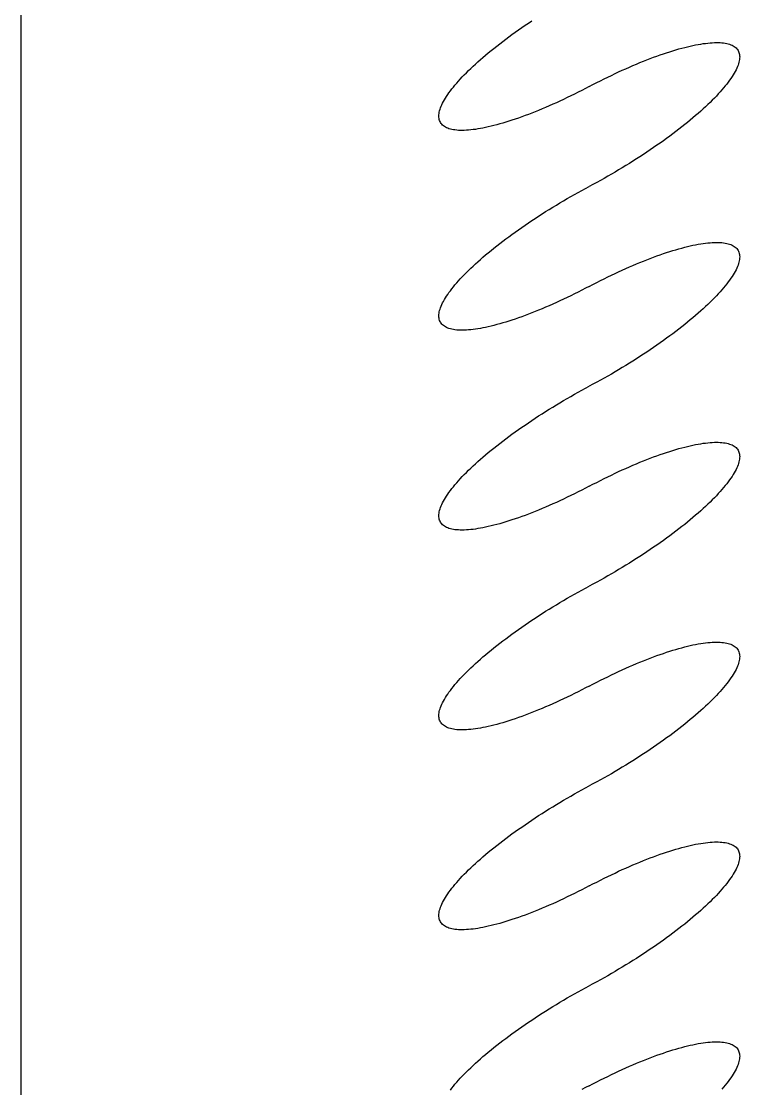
# Model space of a CAD drawing. Header units: millimetres. Extents: x -187744 to 2148, y -49419 to 6550.
# Drawn here: x -11965.4 to -11896.4, y -9115.6 to -9013.1 of the extents above; entities that cross this region are included whole.
import ezdxf

# ---------------------------------------------------------------- set-up
doc = ezdxf.new("R2010")
doc.units = ezdxf.units.MM
doc.header["$LTSCALE"] = 1000
doc.header["$MEASUREMENT"] = 0
doc.layers.add('A-WINDOW', color=12, linetype='Continuous')
doc.layers.add('FF-FURNA', color=40, linetype='Continuous')

# ---------------------------------------------------------------- blocks, each defined once
blk = doc.blocks.new('06BDR-PR2')
for points in [[(822.873, 0, 0), (823.245, 0.70889, 0), (823.611, 1.41736, 0), (823.97, 2.12497, 0), (824.323, 2.8313, 0), (824.67, 3.53593, 0), (825.009, 4.23843, 0), (825.342, 4.93837, 0), (825.667, 5.63534, 0), (825.985, 6.32892, 0), (826.295, 7.01868, 0), (826.597, 7.70421, 0), (826.892, 8.38511, 0), (827.178, 9.06095, 0), (827.455, 9.73134, 0), (827.725, 10.3959, 0), (827.985, 11.0541, 0), (828.237, 11.7057, 0), (828.479, 12.3503, 0), (828.713, 12.9874, 0), (828.937, 13.6167, 0), (829.151, 14.2378, 0), (829.357, 14.8503, 0), (829.552, 15.4538, 0), (829.738, 16.0481, 0), (829.913, 16.6327, 0), (830.079, 17.2073, 0), (830.235, 17.7715, 0), (830.38, 18.325, 0), (830.515, 18.8674, 0), (830.64, 19.3985, 0), (830.754, 19.9179, 0), (830.858, 20.4254, 0), (830.951, 20.9205, 0), (831.033, 21.403, 0), (831.105, 21.8726, 0), (831.166, 22.329, 0), (831.216, 22.772, 0), (831.256, 23.2013, 0), (831.284, 23.6166, 0), (831.302, 24.0177, 0), (831.309, 24.4043, 0), (831.305, 24.7762, 0), (831.29, 25.1332, 0), (831.265, 25.475, 0), (831.228, 25.8015, 0), (831.181, 26.1125, 0), (831.123, 26.4077, 0), (831.054, 26.687, 0), (830.974, 26.9503, 0), (830.884, 27.1973, 0), (830.783, 27.4279, 0), (830.672, 27.642, 0), (830.55, 27.8395, 0), (830.418, 28.0201, 0), (830.275, 28.1839, 0), (830.122, 28.3308, 0), (829.96, 28.4605, 0), (829.787, 28.5732, 0), (829.604, 28.6686, 0), (829.411, 28.7467, 0), (829.208, 28.8075, 0), (828.996, 28.851, 0), (828.775, 28.8771, 0), (828.544, 28.8858, 0), (828.304, 28.8771, 0), (828.054, 28.851, 0), (827.796, 28.8075, 0), (827.53, 28.7467, 0), (827.254, 28.6686, 0), (826.97, 28.5732, 0), (826.678, 28.4605, 0), (826.378, 28.3308, 0), (826.07, 28.1839, 0), (825.754, 28.0201, 0), (825.431, 27.8395, 0), (825.101, 27.642, 0), (824.763, 27.4279, 0), (824.418, 27.1973, 0), (824.067, 26.9503, 0), (823.709, 26.687, 0), (823.345, 26.4077, 0), (822.975, 26.1125, 0), (822.599, 25.8015, 0), (822.217, 25.475, 0)], [(861.259, 0, 0), (861.631, 0.70889, 0), (861.996, 1.41736, 0), (862.356, 2.12497, 0), (862.709, 2.8313, 0), (863.055, 3.53593, 0), (863.395, 4.23843, 0), (863.728, 4.93837, 0), (864.053, 5.63534, 0), (864.371, 6.32892, 0), (864.681, 7.01868, 0), (864.983, 7.70421, 0), (865.277, 8.38511, 0), (865.563, 9.06095, 0), (865.841, 9.73134, 0), (866.11, 10.3959, 0), (866.371, 11.0541, 0), (866.622, 11.7057, 0), (866.865, 12.3503, 0), (867.098, 12.9874, 0), (867.322, 13.6167, 0), (867.537, 14.2378, 0), (867.742, 14.8503, 0), (867.938, 15.4538, 0), (868.123, 16.0481, 0), (868.299, 16.6327, 0), (868.465, 17.2073, 0), (868.62, 17.7715, 0), (868.766, 18.325, 0), (868.901, 18.8674, 0), (869.025, 19.3985, 0), (869.14, 19.9179, 0), (869.243, 20.4254, 0), (869.337, 20.9205, 0), (869.419, 21.403, 0), (869.491, 21.8726, 0), (869.552, 22.329, 0), (869.602, 22.772, 0), (869.641, 23.2013, 0), (869.67, 23.6166, 0), (869.688, 24.0177, 0), (869.695, 24.4043, 0), (869.691, 24.7762, 0), (869.676, 25.1332, 0), (869.65, 25.475, 0), (869.614, 25.8015, 0), (869.567, 26.1125, 0), (869.508, 26.4077, 0), (869.44, 26.687, 0), (869.36, 26.9503, 0), (869.27, 27.1973, 0), (869.169, 27.4279, 0), (869.058, 27.642, 0), (868.936, 27.8395, 0), (868.804, 28.0201, 0), (868.661, 28.1839, 0), (868.508, 28.3308, 0), (868.345, 28.4605, 0), (868.172, 28.5732, 0), (867.989, 28.6686, 0), (867.796, 28.7467, 0), (867.594, 28.8075, 0), (867.382, 28.851, 0), (867.16, 28.8771, 0), (866.929, 28.8858, 0), (866.689, 28.8771, 0), (866.44, 28.851, 0), (866.182, 28.8075, 0), (865.915, 28.7467, 0), (865.64, 28.6686, 0), (865.356, 28.5732, 0), (865.064, 28.4605, 0), (864.764, 28.3308, 0), (864.456, 28.1839, 0), (864.14, 28.0201, 0), (863.817, 27.8395, 0), (863.486, 27.642, 0), (863.149, 27.4279, 0), (862.804, 27.1973, 0), (862.453, 26.9503, 0), (862.095, 26.687, 0), (861.731, 26.4077, 0), (861.361, 26.1125, 0), (860.985, 25.8015, 0), (860.603, 25.475, 0), (860.216, 25.1332, 0), (859.824, 24.7762, 0), (859.427, 24.4043, 0), (859.025, 24.0177, 0), (858.619, 23.6166, 0), (858.208, 23.2013, 0), (857.794, 22.772, 0), (857.376, 22.329, 0), (856.955, 21.8726, 0), (856.53, 21.403, 0), (856.102, 20.9205, 0), (855.672, 20.4254, 0), (855.239, 19.9179, 0), (854.805, 19.3985, 0), (854.368, 18.8674, 0), (853.929, 18.325, 0), (853.49, 17.7715, 0), (853.049, 17.2073, 0), (852.607, 16.6327, 0), (852.165, 16.0481, 0), (851.723, 15.4538, 0), (851.28, 14.8503, 0), (850.838, 14.2378, 0), (850.396, 13.6167, 0), (849.955, 12.9874, 0), (849.515, 12.3503, 0), (849.076, 11.7057, 0), (848.639, 11.0541, 0), (848.203, 10.3959, 0), (847.77, 9.73134, 0), (847.339, 9.06095, 0), (846.911, 8.38511, 0), (846.485, 7.70421, 0), (846.063, 7.01868, 0), (845.644, 6.32892, 0), (845.229, 5.63534, 0), (844.817, 4.93837, 0), (844.41, 4.23843, 0), (844.007, 3.53593, 0), (843.609, 2.8313, 0), (843.215, 2.12497, 0), (842.827, 1.41736, 0), (842.444, 0.70889, 0), (842.066, 0, 0)], [(899.644, 0, 0), (900.016, 0.70889, 0), (900.382, 1.41736, 0), (900.742, 2.12497, 0), (901.095, 2.8313, 0), (901.441, 3.53593, 0), (901.781, 4.23843, 0), (902.113, 4.93837, 0), (902.438, 5.63534, 0), (902.756, 6.32892, 0), (903.066, 7.01868, 0), (903.369, 7.70421, 0), (903.663, 8.38511, 0), (903.949, 9.06095, 0), (904.227, 9.73134, 0), (904.496, 10.3959, 0), (904.756, 11.0541, 0), (905.008, 11.7057, 0), (905.251, 12.3503, 0), (905.484, 12.9874, 0), (905.708, 13.6167, 0), (905.923, 14.2378, 0), (906.128, 14.8503, 0), (906.323, 15.4538, 0), (906.509, 16.0481, 0), (906.685, 16.6327, 0), (906.85, 17.2073, 0), (907.006, 17.7715, 0), (907.151, 18.325, 0), (907.286, 18.8674, 0), (907.411, 19.3985, 0), (907.525, 19.9179, 0), (907.629, 20.4254, 0), (907.722, 20.9205, 0), (907.805, 21.403, 0), (907.876, 21.8726, 0), (907.937, 22.329, 0), (907.988, 22.772, 0), (908.027, 23.2013, 0), (908.056, 23.6166, 0), (908.073, 24.0177, 0), (908.08, 24.4043, 0), (908.076, 24.7762, 0), (908.062, 25.1332, 0), (908.036, 25.475, 0), (907.999, 25.8015, 0), (907.952, 26.1125, 0), (907.894, 26.4077, 0), (907.825, 26.687, 0), (907.746, 26.9503, 0), (907.655, 27.1973, 0), (907.555, 27.4279, 0), (907.443, 27.642, 0), (907.321, 27.8395, 0), (907.189, 28.0201, 0), (907.047, 28.1839, 0), (906.894, 28.3308, 0), (906.731, 28.4605, 0), (906.558, 28.5732, 0), (906.375, 28.6686, 0), (906.182, 28.7467, 0), (905.98, 28.8075, 0), (905.767, 28.851, 0), (905.546, 28.8771, 0), (905.315, 28.8858, 0), (905.075, 28.8771, 0), (904.826, 28.851, 0), (904.568, 28.8075, 0), (904.301, 28.7467, 0), (904.025, 28.6686, 0), (903.742, 28.5732, 0), (903.45, 28.4605, 0), (903.149, 28.3308, 0), (902.841, 28.1839, 0), (902.526, 28.0201, 0), (902.202, 27.8395, 0), (901.872, 27.642, 0), (901.534, 27.4279, 0), (901.19, 27.1973, 0), (900.838, 26.9503, 0), (900.48, 26.687, 0), (900.116, 26.4077, 0), (899.746, 26.1125, 0), (899.37, 25.8015, 0), (898.989, 25.475, 0), (898.602, 25.1332, 0), (898.209, 24.7762, 0), (897.812, 24.4043, 0), (897.411, 24.0177, 0), (897.004, 23.6166, 0), (896.594, 23.2013, 0), (896.18, 22.772, 0), (895.762, 22.329, 0), (895.34, 21.8726, 0), (894.915, 21.403, 0), (894.488, 20.9205, 0), (894.058, 20.4254, 0), (893.625, 19.9179, 0), (893.19, 19.3985, 0), (892.753, 18.8674, 0), (892.315, 18.325, 0), (891.875, 17.7715, 0), (891.435, 17.2073, 0), (890.993, 16.6327, 0), (890.551, 16.0481, 0), (890.108, 15.4538, 0), (889.666, 14.8503, 0), (889.223, 14.2378, 0), (888.782, 13.6167, 0), (888.34, 12.9874, 0), (887.9, 12.3503, 0), (887.462, 11.7057, 0), (887.024, 11.0541, 0), (886.589, 10.3959, 0), (886.156, 9.73134, 0), (885.725, 9.06095, 0), (885.297, 8.38511, 0), (884.871, 7.70421, 0), (884.449, 7.01868, 0), (884.03, 6.32892, 0), (883.614, 5.63534, 0), (883.203, 4.93837, 0), (882.796, 4.23843, 0), (882.393, 3.53593, 0), (881.994, 2.8313, 0), (881.601, 2.12497, 0), (881.212, 1.41736, 0), (880.829, 0.70889, 0), (880.452, 0, 0)], [(938.03, 0, 0), (938.402, 0.70889, 0), (938.768, 1.41736, 0), (939.127, 2.12497, 0), (939.48, 2.8313, 0), (939.827, 3.53593, 0), (940.166, 4.23843, 0), (940.499, 4.93837, 0), (940.824, 5.63534, 0), (941.142, 6.32892, 0), (941.452, 7.01868, 0), (941.754, 7.70421, 0), (942.049, 8.38511, 0), (942.335, 9.06095, 0), (942.612, 9.73134, 0), (942.882, 10.3959, 0), (943.142, 11.0541, 0), (943.394, 11.7057, 0), (943.636, 12.3503, 0), (943.87, 12.9874, 0), (944.094, 13.6167, 0), (944.308, 14.2378, 0), (944.514, 14.8503, 0), (944.709, 15.4538, 0), (944.895, 16.0481, 0), (945.07, 16.6327, 0), (945.236, 17.2073, 0), (945.392, 17.7715, 0), (945.537, 18.325, 0), (945.672, 18.8674, 0), (945.797, 19.3985, 0), (945.911, 19.9179, 0), (946.015, 20.4254, 0), (946.108, 20.9205, 0), (946.19, 21.403, 0), (946.262, 21.8726, 0), (946.323, 22.329, 0), (946.373, 22.772, 0), (946.413, 23.2013, 0), (946.441, 23.6166, 0), (946.459, 24.0177, 0), (946.466, 24.4043, 0), (946.462, 24.7762, 0), (946.447, 25.1332, 0), (946.422, 25.475, 0), (946.385, 25.8015, 0), (946.338, 26.1125, 0), (946.28, 26.4077, 0), (946.211, 26.687, 0), (946.131, 26.9503, 0), (946.041, 27.1973, 0), (945.94, 27.4279, 0), (945.829, 27.642, 0), (945.707, 27.8395, 0), (945.575, 28.0201, 0), (945.432, 28.1839, 0), (945.279, 28.3308, 0), (945.116, 28.4605, 0), (944.943, 28.5732, 0), (944.76, 28.6686, 0), (944.568, 28.7467, 0), (944.365, 28.8075, 0), (944.153, 28.851, 0), (943.931, 28.8771, 0), (943.701, 28.8858, 0), (943.46, 28.8771, 0), (943.211, 28.851, 0), (942.953, 28.8075, 0), (942.686, 28.7467, 0), (942.411, 28.6686, 0), (942.127, 28.5732, 0), (941.835, 28.4605, 0), (941.535, 28.3308, 0), (941.227, 28.1839, 0), (940.911, 28.0201, 0), (940.588, 27.8395, 0), (940.257, 27.642, 0), (939.92, 27.4279, 0), (939.575, 27.1973, 0), (939.224, 26.9503, 0), (938.866, 26.687, 0), (938.502, 26.4077, 0), (938.132, 26.1125, 0), (937.756, 25.8015, 0), (937.374, 25.475, 0), (936.987, 25.1332, 0), (936.595, 24.7762, 0), (936.198, 24.4043, 0), (935.796, 24.0177, 0), (935.39, 23.6166, 0), (934.98, 23.2013, 0), (934.565, 22.772, 0), (934.147, 22.329, 0), (933.726, 21.8726, 0), (933.301, 21.403, 0), (932.874, 20.9205, 0), (932.443, 20.4254, 0), (932.011, 19.9179, 0), (931.576, 19.3985, 0), (931.139, 18.8674, 0), (930.701, 18.325, 0), (930.261, 17.7715, 0), (929.82, 17.2073, 0), (929.379, 16.6327, 0), (928.936, 16.0481, 0), (928.494, 15.4538, 0), (928.051, 14.8503, 0), (927.609, 14.2378, 0), (927.167, 13.6167, 0), (926.726, 12.9874, 0), (926.286, 12.3503, 0), (925.847, 11.7057, 0), (925.41, 11.0541, 0), (924.975, 10.3959, 0), (924.541, 9.73134, 0), (924.111, 9.06095, 0), (923.682, 8.38511, 0), (923.257, 7.70421, 0), (922.834, 7.01868, 0), (922.415, 6.32892, 0), (922, 5.63534, 0), (921.589, 4.93837, 0), (921.181, 4.23843, 0), (920.778, 3.53593, 0), (920.38, 2.8313, 0), (919.986, 2.12497, 0), (919.598, 1.41736, 0), (919.215, 0.70889, 0), (918.837, 0, 0)], [(976.416, 0, 0), (976.787, 0.70889, 0), (977.153, 1.41736, 0), (977.513, 2.12497, 0), (977.866, 2.8313, 0), (978.212, 3.53593, 0), (978.552, 4.23843, 0), (978.884, 4.93837, 0), (979.21, 5.63534, 0), (979.528, 6.32892, 0), (979.838, 7.01868, 0), (980.14, 7.70421, 0), (980.434, 8.38511, 0), (980.72, 9.06095, 0), (980.998, 9.73134, 0), (981.267, 10.3959, 0), (981.528, 11.0541, 0), (981.779, 11.7057, 0), (982.022, 12.3503, 0), (982.255, 12.9874, 0), (982.479, 13.6167, 0), (982.694, 14.2378, 0), (982.899, 14.8503, 0), (983.095, 15.4538, 0), (983.28, 16.0481, 0), (983.456, 16.6327, 0), (983.622, 17.2073, 0), (983.777, 17.7715, 0), (983.923, 18.325, 0), (984.058, 18.8674, 0), (984.182, 19.3985, 0), (984.297, 19.9179, 0), (984.4, 20.4254, 0), (984.493, 20.9205, 0), (984.576, 21.403, 0), (984.648, 21.8726, 0), (984.709, 22.329, 0), (984.759, 22.772, 0), (984.798, 23.2013, 0), (984.827, 23.6166, 0), (984.845, 24.0177, 0), (984.852, 24.4043, 0), (984.848, 24.7762, 0), (984.833, 25.1332, 0), (984.807, 25.475, 0), (984.771, 25.8015, 0), (984.723, 26.1125, 0), (984.665, 26.4077, 0), (984.596, 26.687, 0), (984.517, 26.9503, 0), (984.427, 27.1973, 0), (984.326, 27.4279, 0), (984.214, 27.642, 0), (984.093, 27.8395, 0), (983.96, 28.0201, 0), (983.818, 28.1839, 0), (983.665, 28.3308, 0), (983.502, 28.4605, 0), (983.329, 28.5732, 0), (983.146, 28.6686, 0), (982.953, 28.7467, 0), (982.751, 28.8075, 0), (982.539, 28.851, 0), (982.317, 28.8771, 0), (982.086, 28.8858, 0), (981.846, 28.8771, 0), (981.597, 28.851, 0), (981.339, 28.8075, 0), (981.072, 28.7467, 0), (980.797, 28.6686, 0), (980.513, 28.5732, 0), (980.221, 28.4605, 0), (979.921, 28.3308, 0), (979.613, 28.1839, 0), (979.297, 28.0201, 0), (978.974, 27.8395, 0), (978.643, 27.642, 0), (978.305, 27.4279, 0), (977.961, 27.1973, 0), (977.609, 26.9503, 0), (977.252, 26.687, 0), (976.888, 26.4077, 0), (976.517, 26.1125, 0), (976.141, 25.8015, 0), (975.76, 25.475, 0), (975.373, 25.1332, 0), (974.981, 24.7762, 0), (974.584, 24.4043, 0), (974.182, 24.0177, 0), (973.776, 23.6166, 0), (973.365, 23.2013, 0), (972.951, 22.772, 0), (972.533, 22.329, 0), (972.111, 21.8726, 0), (971.687, 21.403, 0), (971.259, 20.9205, 0), (970.829, 20.4254, 0), (970.396, 19.9179, 0), (969.961, 19.3985, 0), (969.525, 18.8674, 0), (969.086, 18.325, 0), (968.647, 17.7715, 0), (968.206, 17.2073, 0), (967.764, 16.6327, 0), (967.322, 16.0481, 0), (966.879, 15.4538, 0), (966.437, 14.8503, 0), (965.995, 14.2378, 0), (965.553, 13.6167, 0), (965.112, 12.9874, 0), (964.672, 12.3503, 0), (964.233, 11.7057, 0), (963.796, 11.0541, 0), (963.36, 10.3959, 0), (962.927, 9.73134, 0), (962.496, 9.06095, 0), (962.068, 8.38511, 0), (961.642, 7.70421, 0), (961.22, 7.01868, 0), (960.801, 6.32892, 0), (960.386, 5.63534, 0), (959.974, 4.93837, 0), (959.567, 4.23843, 0), (959.164, 3.53593, 0), (958.765, 2.8313, 0), (958.372, 2.12497, 0), (957.984, 1.41736, 0), (957.6, 0.70889, 0), (957.223, 0, 0)], [(1014.8, 0, 0), (1015.17, 0.70889, 0), (1015.54, 1.41736, 0), (1015.9, 2.12497, 0), (1016.25, 2.8313, 0), (1016.6, 3.53593, 0), (1016.94, 4.23843, 0), (1017.27, 4.93837, 0), (1017.6, 5.63534, 0), (1017.91, 6.32892, 0), (1018.22, 7.01868, 0), (1018.53, 7.70421, 0), (1018.82, 8.38511, 0), (1019.11, 9.06095, 0), (1019.38, 9.73134, 0), (1019.65, 10.3959, 0), (1019.91, 11.0541, 0), (1020.16, 11.7057, 0), (1020.41, 12.3503, 0), (1020.64, 12.9874, 0), (1020.86, 13.6167, 0), (1021.08, 14.2378, 0), (1021.28, 14.8503, 0), (1021.48, 15.4538, 0), (1021.67, 16.0481, 0), (1021.84, 16.6327, 0), (1022.01, 17.2073, 0), (1022.16, 17.7715, 0), (1022.31, 18.325, 0), (1022.44, 18.8674, 0), (1022.57, 19.3985, 0), (1022.68, 19.9179, 0), (1022.79, 20.4254, 0), (1022.88, 20.9205, 0), (1022.96, 21.403, 0), (1023.03, 21.8726, 0), (1023.09, 22.329, 0), (1023.14, 22.772, 0), (1023.18, 23.2013, 0), (1023.21, 23.6166, 0), (1023.23, 24.0177, 0), (1023.24, 24.4043, 0), (1023.23, 24.7762, 0), (1023.22, 25.1332, 0), (1023.19, 25.475, 0), (1023.16, 25.8015, 0), (1023.11, 26.1125, 0), (1023.05, 26.4077, 0), (1022.98, 26.687, 0), (1022.9, 26.9503, 0), (1022.81, 27.1973, 0), (1022.71, 27.4279, 0), (1022.6, 27.642, 0), (1022.48, 27.8395, 0), (1022.35, 28.0201, 0), (1022.2, 28.1839, 0), (1022.05, 28.3308, 0), (1021.89, 28.4605, 0), (1021.71, 28.5732, 0), (1021.53, 28.6686, 0), (1021.34, 28.7467, 0), (1021.14, 28.8075, 0), (1020.92, 28.851, 0), (1020.7, 28.8771, 0), (1020.47, 28.8858, 0), (1020.23, 28.8771, 0), (1019.98, 28.851, 0), (1019.72, 28.8075, 0), (1019.46, 28.7467, 0), (1019.18, 28.6686, 0), (1018.9, 28.5732, 0), (1018.61, 28.4605, 0), (1018.31, 28.3308, 0), (1018, 28.1839, 0), (1017.68, 28.0201, 0), (1017.36, 27.8395, 0), (1017.03, 27.642, 0), (1016.69, 27.4279, 0), (1016.35, 27.1973, 0), (1016, 26.9503, 0), (1015.64, 26.687, 0), (1015.27, 26.4077, 0), (1014.9, 26.1125, 0), (1014.53, 25.8015, 0), (1014.15, 25.475, 0), (1013.76, 25.1332, 0), (1013.37, 24.7762, 0), (1012.97, 24.4043, 0), (1012.57, 24.0177, 0), (1012.16, 23.6166, 0), (1011.75, 23.2013, 0), (1011.34, 22.772, 0), (1010.92, 22.329, 0), (1010.5, 21.8726, 0), (1010.07, 21.403, 0), (1009.64, 20.9205, 0), (1009.21, 20.4254, 0), (1008.78, 19.9179, 0), (1008.35, 19.3985, 0), (1007.91, 18.8674, 0), (1007.47, 18.325, 0), (1007.03, 17.7715, 0), (1006.59, 17.2073, 0), (1006.15, 16.6327, 0), (1005.71, 16.0481, 0), (1005.27, 15.4538, 0), (1004.82, 14.8503, 0), (1004.38, 14.2378, 0), (1003.94, 13.6167, 0), (1003.5, 12.9874, 0), (1003.06, 12.3503, 0), (1002.62, 11.7057, 0), (1002.18, 11.0541, 0), (1001.75, 10.3959, 0), (1001.31, 9.73134, 0), (1000.88, 9.06095, 0), (1000.45, 8.38511, 0), (1000.03, 7.70421, 0), (999.606, 7.01868, 0), (999.187, 6.32892, 0), (998.771, 5.63534, 0), (998.36, 4.93837, 0), (997.952, 4.23843, 0), (997.549, 3.53593, 0), (997.151, 2.8313, 0), (996.758, 2.12497, 0), (996.369, 1.41736, 0), (995.986, 0.70889, 0), (995.608, 0, 0)], [(822.873, 0, 0), (822.501, -0.70889, 0), (822.136, -1.41736, 0)], [(822.037, -26.687, 0), (822.401, -26.4077, 0), (822.771, -26.1125, 0), (823.147, -25.8015, 0), (823.529, -25.475, 0), (823.916, -25.1332, 0), (824.308, -24.7762, 0), (824.705, -24.4043, 0), (825.107, -24.0177, 0), (825.513, -23.6166, 0), (825.924, -23.2013, 0), (826.338, -22.772, 0), (826.756, -22.329, 0), (827.177, -21.8726, 0), (827.602, -21.403, 0), (828.03, -20.9205, 0), (828.46, -20.4254, 0), (828.893, -19.9179, 0), (829.327, -19.3985, 0), (829.764, -18.8674, 0), (830.202, -18.325, 0), (830.642, -17.7715, 0), (831.083, -17.2073, 0), (831.525, -16.6327, 0), (831.967, -16.0481, 0), (832.409, -15.4538, 0), (832.852, -14.8503, 0), (833.294, -14.2378, 0), (833.736, -13.6167, 0), (834.177, -12.9874, 0), (834.617, -12.3503, 0), (835.056, -11.7057, 0), (835.493, -11.0541, 0), (835.928, -10.3959, 0), (836.362, -9.73134, 0), (836.793, -9.06095, 0), (837.221, -8.38511, 0), (837.646, -7.70421, 0), (838.069, -7.01868, 0), (838.488, -6.32892, 0), (838.903, -5.63534, 0), (839.315, -4.93837, 0), (839.722, -4.23843, 0), (840.125, -3.53593, 0), (840.523, -2.8313, 0), (840.917, -2.12497, 0), (841.305, -1.41736, 0), (841.688, -0.70889, 0), (842.066, 0, 0)], [(861.259, 0, 0), (860.887, -0.70889, 0), (860.521, -1.41736, 0), (860.162, -2.12497, 0), (859.809, -2.8313, 0), (859.462, -3.53593, 0), (859.123, -4.23843, 0), (858.79, -4.93837, 0), (858.465, -5.63534, 0), (858.147, -6.32892, 0), (857.837, -7.01868, 0), (857.535, -7.70421, 0), (857.24, -8.38511, 0), (856.954, -9.06095, 0), (856.676, -9.73134, 0), (856.407, -10.3959, 0), (856.147, -11.0541, 0), (855.895, -11.7057, 0), (855.653, -12.3503, 0), (855.419, -12.9874, 0), (855.195, -13.6167, 0), (854.98, -14.2378, 0), (854.775, -14.8503, 0), (854.58, -15.4538, 0), (854.394, -16.0481, 0), (854.218, -16.6327, 0), (854.053, -17.2073, 0), (853.897, -17.7715, 0), (853.752, -18.325, 0), (853.617, -18.8674, 0), (853.492, -19.3985, 0), (853.378, -19.9179, 0), (853.274, -20.4254, 0), (853.181, -20.9205, 0), (853.099, -21.403, 0), (853.027, -21.8726, 0), (852.966, -22.329, 0), (852.916, -22.772, 0), (852.876, -23.2013, 0), (852.847, -23.6166, 0), (852.83, -24.0177, 0), (852.823, -24.4043, 0), (852.827, -24.7762, 0), (852.842, -25.1332, 0), (852.867, -25.475, 0), (852.904, -25.8015, 0), (852.951, -26.1125, 0), (853.009, -26.4077, 0), (853.078, -26.687, 0), (853.158, -26.9503, 0), (853.248, -27.1973, 0), (853.349, -27.4279, 0), (853.46, -27.642, 0), (853.582, -27.8395, 0), (853.714, -28.0201, 0), (853.857, -28.1839, 0), (854.009, -28.3308, 0), (854.172, -28.4605, 0), (854.345, -28.5732, 0), (854.528, -28.6686, 0), (854.721, -28.7467, 0), (854.924, -28.8075, 0), (855.136, -28.851, 0), (855.357, -28.8771, 0), (855.588, -28.8858, 0), (855.828, -28.8771, 0), (856.078, -28.851, 0), (856.336, -28.8075, 0), (856.602, -28.7467, 0), (856.878, -28.6686, 0), (857.162, -28.5732, 0), (857.454, -28.4605, 0), (857.754, -28.3308, 0), (858.062, -28.1839, 0), (858.378, -28.0201, 0), (858.701, -27.8395, 0), (859.031, -27.642, 0), (859.369, -27.4279, 0), (859.714, -27.1973, 0), (860.065, -26.9503, 0), (860.423, -26.687, 0), (860.787, -26.4077, 0), (861.157, -26.1125, 0), (861.533, -25.8015, 0), (861.915, -25.475, 0), (862.302, -25.1332, 0), (862.694, -24.7762, 0), (863.091, -24.4043, 0), (863.493, -24.0177, 0), (863.899, -23.6166, 0), (864.309, -23.2013, 0), (864.724, -22.772, 0), (865.142, -22.329, 0), (865.563, -21.8726, 0), (865.988, -21.403, 0), (866.415, -20.9205, 0), (866.846, -20.4254, 0), (867.278, -19.9179, 0), (867.713, -19.3985, 0), (868.15, -18.8674, 0), (868.588, -18.325, 0), (869.028, -17.7715, 0), (869.469, -17.2073, 0), (869.91, -16.6327, 0), (870.352, -16.0481, 0), (870.795, -15.4538, 0), (871.238, -14.8503, 0), (871.68, -14.2378, 0), (872.122, -13.6167, 0), (872.563, -12.9874, 0), (873.003, -12.3503, 0), (873.442, -11.7057, 0), (873.879, -11.0541, 0), (874.314, -10.3959, 0), (874.747, -9.73134, 0), (875.178, -9.06095, 0), (875.607, -8.38511, 0), (876.032, -7.70421, 0), (876.454, -7.01868, 0), (876.873, -6.32892, 0), (877.289, -5.63534, 0), (877.7, -4.93837, 0), (878.108, -4.23843, 0), (878.511, -3.53593, 0), (878.909, -2.8313, 0), (879.302, -2.12497, 0), (879.691, -1.41736, 0), (880.074, -0.70889, 0), (880.452, 0, 0)], [(899.644, 0, 0), (899.273, -0.70889, 0), (898.907, -1.41736, 0), (898.547, -2.12497, 0), (898.194, -2.8313, 0), (897.848, -3.53593, 0), (897.508, -4.23843, 0), (897.176, -4.93837, 0), (896.85, -5.63534, 0), (896.533, -6.32892, 0), (896.222, -7.01868, 0), (895.92, -7.70421, 0), (895.626, -8.38511, 0), (895.34, -9.06095, 0), (895.062, -9.73134, 0), (894.793, -10.3959, 0), (894.532, -11.0541, 0), (894.281, -11.7057, 0), (894.038, -12.3503, 0), (893.805, -12.9874, 0), (893.581, -13.6167, 0), (893.366, -14.2378, 0), (893.161, -14.8503, 0), (892.965, -15.4538, 0), (892.78, -16.0481, 0), (892.604, -16.6327, 0), (892.438, -17.2073, 0), (892.283, -17.7715, 0), (892.137, -18.325, 0), (892.002, -18.8674, 0), (891.878, -19.3985, 0), (891.763, -19.9179, 0), (891.66, -20.4254, 0), (891.567, -20.9205, 0), (891.484, -21.403, 0), (891.412, -21.8726, 0), (891.351, -22.329, 0), (891.301, -22.772, 0), (891.262, -23.2013, 0), (891.233, -23.6166, 0), (891.215, -24.0177, 0), (891.208, -24.4043, 0), (891.212, -24.7762, 0), (891.227, -25.1332, 0), (891.253, -25.475, 0), (891.289, -25.8015, 0), (891.337, -26.1125, 0), (891.395, -26.4077, 0), (891.464, -26.687, 0), (891.543, -26.9503, 0), (891.633, -27.1973, 0), (891.734, -27.4279, 0), (891.846, -27.642, 0), (891.967, -27.8395, 0), (892.1, -28.0201, 0), (892.242, -28.1839, 0), (892.395, -28.3308, 0), (892.558, -28.4605, 0), (892.731, -28.5732, 0), (892.914, -28.6686, 0), (893.107, -28.7467, 0), (893.309, -28.8075, 0), (893.521, -28.851, 0), (893.743, -28.8771, 0), (893.974, -28.8858, 0), (894.214, -28.8771, 0), (894.463, -28.851, 0), (894.721, -28.8075, 0), (894.988, -28.7467, 0), (895.263, -28.6686, 0), (895.547, -28.5732, 0), (895.839, -28.4605, 0), (896.139, -28.3308, 0), (896.447, -28.1839, 0), (896.763, -28.0201, 0), (897.086, -27.8395, 0), (897.417, -27.642, 0), (897.755, -27.4279, 0), (898.099, -27.1973, 0), (898.451, -26.9503, 0), (898.808, -26.687, 0), (899.173, -26.4077, 0), (899.543, -26.1125, 0), (899.919, -25.8015, 0), (900.3, -25.475, 0), (900.687, -25.1332, 0), (901.079, -24.7762, 0), (901.477, -24.4043, 0), (901.878, -24.0177, 0), (902.285, -23.6166, 0), (902.695, -23.2013, 0), (903.109, -22.772, 0), (903.527, -22.329, 0), (903.949, -21.8726, 0), (904.373, -21.403, 0), (904.801, -20.9205, 0), (905.231, -20.4254, 0), (905.664, -19.9179, 0), (906.099, -19.3985, 0), (906.535, -18.8674, 0), (906.974, -18.325, 0), (907.413, -17.7715, 0), (907.854, -17.2073, 0), (908.296, -16.6327, 0), (908.738, -16.0481, 0), (909.181, -15.4538, 0), (909.623, -14.8503, 0), (910.065, -14.2378, 0), (910.507, -13.6167, 0), (910.948, -12.9874, 0), (911.388, -12.3503, 0), (911.827, -11.7057, 0), (912.264, -11.0541, 0), (912.7, -10.3959, 0), (913.133, -9.73134, 0), (913.564, -9.06095, 0), (913.992, -8.38511, 0), (914.418, -7.70421, 0), (914.84, -7.01868, 0), (915.259, -6.32892, 0), (915.674, -5.63534, 0), (916.086, -4.93837, 0), (916.493, -4.23843, 0), (916.896, -3.53593, 0), (917.295, -2.8313, 0), (917.688, -2.12497, 0), (918.077, -1.41736, 0), (918.46, -0.70889, 0), (918.837, 0, 0)], [(938.03, 0, 0), (937.658, -0.70889, 0), (937.292, -1.41736, 0), (936.933, -2.12497, 0), (936.58, -2.8313, 0), (936.233, -3.53593, 0), (935.894, -4.23843, 0), (935.561, -4.93837, 0), (935.236, -5.63534, 0), (934.918, -6.32892, 0), (934.608, -7.01868, 0), (934.306, -7.70421, 0), (934.012, -8.38511, 0), (933.725, -9.06095, 0), (933.448, -9.73134, 0), (933.179, -10.3959, 0), (932.918, -11.0541, 0), (932.667, -11.7057, 0), (932.424, -12.3503, 0), (932.191, -12.9874, 0), (931.966, -13.6167, 0), (931.752, -14.2378, 0), (931.547, -14.8503, 0), (931.351, -15.4538, 0), (931.165, -16.0481, 0), (930.99, -16.6327, 0), (930.824, -17.2073, 0), (930.668, -17.7715, 0), (930.523, -18.325, 0), (930.388, -18.8674, 0), (930.263, -19.3985, 0), (930.149, -19.9179, 0), (930.045, -20.4254, 0), (929.952, -20.9205, 0), (929.87, -21.403, 0), (929.798, -21.8726, 0), (929.737, -22.329, 0), (929.687, -22.772, 0), (929.647, -23.2013, 0), (929.619, -23.6166, 0), (929.601, -24.0177, 0), (929.594, -24.4043, 0), (929.598, -24.7762, 0), (929.613, -25.1332, 0), (929.639, -25.475, 0), (929.675, -25.8015, 0), (929.722, -26.1125, 0), (929.78, -26.4077, 0), (929.849, -26.687, 0), (929.929, -26.9503, 0), (930.019, -27.1973, 0), (930.12, -27.4279, 0), (930.231, -27.642, 0), (930.353, -27.8395, 0), (930.485, -28.0201, 0), (930.628, -28.1839, 0), (930.781, -28.3308, 0), (930.944, -28.4605, 0), (931.117, -28.5732, 0), (931.3, -28.6686, 0), (931.492, -28.7467, 0), (931.695, -28.8075, 0), (931.907, -28.851, 0), (932.129, -28.8771, 0), (932.36, -28.8858, 0), (932.6, -28.8771, 0), (932.849, -28.851, 0), (933.107, -28.8075, 0), (933.374, -28.7467, 0), (933.649, -28.6686, 0), (933.933, -28.5732, 0), (934.225, -28.4605, 0), (934.525, -28.3308, 0), (934.833, -28.1839, 0), (935.149, -28.0201, 0), (935.472, -27.8395, 0), (935.803, -27.642, 0), (936.14, -27.4279, 0), (936.485, -27.1973, 0), (936.836, -26.9503, 0), (937.194, -26.687, 0), (937.558, -26.4077, 0), (937.928, -26.1125, 0), (938.304, -25.8015, 0), (938.686, -25.475, 0), (939.073, -25.1332, 0), (939.465, -24.7762, 0), (939.862, -24.4043, 0), (940.264, -24.0177, 0), (940.67, -23.6166, 0), (941.081, -23.2013, 0), (941.495, -22.772, 0), (941.913, -22.329, 0), (942.334, -21.8726, 0), (942.759, -21.403, 0), (943.187, -20.9205, 0), (943.617, -20.4254, 0), (944.049, -19.9179, 0), (944.484, -19.3985, 0), (944.921, -18.8674, 0), (945.359, -18.325, 0), (945.799, -17.7715, 0), (946.24, -17.2073, 0), (946.682, -16.6327, 0), (947.124, -16.0481, 0), (947.566, -15.4538, 0), (948.009, -14.8503, 0), (948.451, -14.2378, 0), (948.893, -13.6167, 0), (949.334, -12.9874, 0), (949.774, -12.3503, 0), (950.213, -11.7057, 0), (950.65, -11.0541, 0), (951.085, -10.3959, 0), (951.519, -9.73134, 0), (951.95, -9.06095, 0), (952.378, -8.38511, 0), (952.803, -7.70421, 0), (953.226, -7.01868, 0), (953.645, -6.32892, 0), (954.06, -5.63534, 0), (954.472, -4.93837, 0), (954.879, -4.23843, 0), (955.282, -3.53593, 0), (955.68, -2.8313, 0), (956.074, -2.12497, 0), (956.462, -1.41736, 0), (956.845, -0.70889, 0), (957.223, 0, 0)], [(976.416, 0, 0), (976.044, -0.70889, 0), (975.678, -1.41736, 0), (975.319, -2.12497, 0), (974.965, -2.8313, 0), (974.619, -3.53593, 0), (974.279, -4.23843, 0), (973.947, -4.93837, 0), (973.622, -5.63534, 0), (973.304, -6.32892, 0), (972.994, -7.01868, 0), (972.691, -7.70421, 0), (972.397, -8.38511, 0), (972.111, -9.06095, 0), (971.833, -9.73134, 0), (971.564, -10.3959, 0), (971.304, -11.0541, 0), (971.052, -11.7057, 0), (970.81, -12.3503, 0), (970.576, -12.9874, 0), (970.352, -13.6167, 0), (970.137, -14.2378, 0), (969.932, -14.8503, 0), (969.737, -15.4538, 0), (969.551, -16.0481, 0), (969.375, -16.6327, 0), (969.21, -17.2073, 0), (969.054, -17.7715, 0), (968.909, -18.325, 0), (968.774, -18.8674, 0), (968.649, -19.3985, 0), (968.535, -19.9179, 0), (968.431, -20.4254, 0), (968.338, -20.9205, 0), (968.255, -21.403, 0), (968.184, -21.8726, 0), (968.123, -22.329, 0), (968.072, -22.772, 0), (968.033, -23.2013, 0), (968.004, -23.6166, 0), (967.987, -24.0177, 0), (967.98, -24.4043, 0), (967.984, -24.7762, 0), (967.998, -25.1332, 0), (968.024, -25.475, 0), (968.061, -25.8015, 0), (968.108, -26.1125, 0), (968.166, -26.4077, 0), (968.235, -26.687, 0), (968.314, -26.9503, 0), (968.405, -27.1973, 0), (968.505, -27.4279, 0), (968.617, -27.642, 0), (968.739, -27.8395, 0), (968.871, -28.0201, 0), (969.014, -28.1839, 0), (969.166, -28.3308, 0), (969.329, -28.4605, 0), (969.502, -28.5732, 0), (969.685, -28.6686, 0), (969.878, -28.7467, 0), (970.081, -28.8075, 0), (970.293, -28.851, 0), (970.514, -28.8771, 0), (970.745, -28.8858, 0), (970.985, -28.8771, 0), (971.234, -28.851, 0), (971.492, -28.8075, 0), (971.759, -28.7467, 0), (972.035, -28.6686, 0), (972.318, -28.5732, 0), (972.611, -28.4605, 0), (972.911, -28.3308, 0), (973.219, -28.1839, 0), (973.534, -28.0201, 0), (973.858, -27.8395, 0), (974.188, -27.642, 0), (974.526, -27.4279, 0), (974.871, -27.1973, 0), (975.222, -26.9503, 0), (975.58, -26.687, 0), (975.944, -26.4077, 0), (976.314, -26.1125, 0), (976.69, -25.8015, 0), (977.072, -25.475, 0), (977.459, -25.1332, 0), (977.851, -24.7762, 0), (978.248, -24.4043, 0), (978.65, -24.0177, 0), (979.056, -23.6166, 0), (979.466, -23.2013, 0), (979.88, -22.772, 0), (980.298, -22.329, 0), (980.72, -21.8726, 0), (981.145, -21.403, 0), (981.572, -20.9205, 0), (982.002, -20.4254, 0), (982.435, -19.9179, 0), (982.87, -19.3985, 0), (983.307, -18.8674, 0), (983.745, -18.325, 0), (984.185, -17.7715, 0), (984.625, -17.2073, 0), (985.067, -16.6327, 0), (985.509, -16.0481, 0), (985.952, -15.4538, 0), (986.394, -14.8503, 0), (986.837, -14.2378, 0), (987.279, -13.6167, 0), (987.72, -12.9874, 0), (988.16, -12.3503, 0), (988.598, -11.7057, 0), (989.036, -11.0541, 0), (989.471, -10.3959, 0), (989.904, -9.73134, 0), (990.335, -9.06095, 0), (990.764, -8.38511, 0), (991.189, -7.70421, 0), (991.611, -7.01868, 0), (992.03, -6.32892, 0), (992.446, -5.63534, 0), (992.857, -4.93837, 0), (993.264, -4.23843, 0), (993.667, -3.53593, 0), (994.066, -2.8313, 0), (994.459, -2.12497, 0), (994.848, -1.41736, 0), (995.231, -0.70889, 0), (995.608, 0, 0)], [(1014.8, 0, 0), (1014.43, -0.70889, 0), (1014.06, -1.41736, 0), (1013.7, -2.12497, 0), (1013.35, -2.8313, 0), (1013, -3.53593, 0), (1012.67, -4.23843, 0), (1012.33, -4.93837, 0), (1012.01, -5.63534, 0), (1011.69, -6.32892, 0), (1011.38, -7.01868, 0), (1011.08, -7.70421, 0), (1010.78, -8.38511, 0), (1010.5, -9.06095, 0), (1010.22, -9.73134, 0), (1009.95, -10.3959, 0), (1009.69, -11.0541, 0), (1009.44, -11.7057, 0), (1009.2, -12.3503, 0), (1008.96, -12.9874, 0), (1008.74, -13.6167, 0), (1008.52, -14.2378, 0), (1008.32, -14.8503, 0), (1008.12, -15.4538, 0), (1007.94, -16.0481, 0), (1007.76, -16.6327, 0), (1007.6, -17.2073, 0), (1007.44, -17.7715, 0), (1007.29, -18.325, 0), (1007.16, -18.8674, 0), (1007.03, -19.3985, 0), (1006.92, -19.9179, 0), (1006.82, -20.4254, 0), (1006.72, -20.9205, 0), (1006.64, -21.403, 0), (1006.57, -21.8726, 0), (1006.51, -22.329, 0), (1006.46, -22.772, 0), (1006.42, -23.2013, 0), (1006.39, -23.6166, 0), (1006.37, -24.0177, 0), (1006.37, -24.4043, 0), (1006.37, -24.7762, 0), (1006.38, -25.1332, 0), (1006.41, -25.475, 0), (1006.45, -25.8015, 0), (1006.49, -26.1125, 0), (1006.55, -26.4077, 0), (1006.62, -26.687, 0), (1006.7, -26.9503, 0), (1006.79, -27.1973, 0), (1006.89, -27.4279, 0), (1007, -27.642, 0), (1007.12, -27.8395, 0), (1007.26, -28.0201, 0), (1007.4, -28.1839, 0), (1007.55, -28.3308, 0), (1007.71, -28.4605, 0), (1007.89, -28.5732, 0), (1008.07, -28.6686, 0), (1008.26, -28.7467, 0), (1008.47, -28.8075, 0), (1008.68, -28.851, 0), (1008.9, -28.8771, 0), (1009.13, -28.8858, 0), (1009.37, -28.8771, 0), (1009.62, -28.851, 0), (1009.88, -28.8075, 0), (1010.14, -28.7467, 0), (1010.42, -28.6686, 0), (1010.7, -28.5732, 0), (1011, -28.4605, 0), (1011.3, -28.3308, 0), (1011.6, -28.1839, 0), (1011.92, -28.0201, 0), (1012.24, -27.8395, 0), (1012.57, -27.642, 0), (1012.91, -27.4279, 0), (1013.26, -27.1973, 0), (1013.61, -26.9503, 0), (1013.97, -26.687, 0), (1014.33, -26.4077, 0), (1014.7, -26.1125, 0), (1015.08, -25.8015, 0), (1015.46, -25.475, 0), (1015.84, -25.1332, 0), (1016.24, -24.7762, 0), (1016.63, -24.4043, 0), (1017.04, -24.0177, 0), (1017.44, -23.6166, 0), (1017.85, -23.2013, 0), (1018.27, -22.772, 0), (1018.68, -22.329, 0), (1019.11, -21.8726, 0), (1019.53, -21.403, 0), (1019.96, -20.9205, 0), (1020.39, -20.4254, 0), (1020.82, -19.9179, 0), (1021.26, -19.3985, 0), (1021.69, -18.8674, 0), (1022.13, -18.325, 0), (1022.57, -17.7715, 0), (1023.01, -17.2073, 0), (1023.45, -16.6327, 0), (1023.89, -16.0481, 0), (1024.34, -15.4538, 0), (1024.78, -14.8503, 0), (1025.22, -14.2378, 0), (1025.66, -13.6167, 0), (1026.11, -12.9874, 0), (1026.55, -12.3503, 0), (1026.98, -11.7057, 0), (1027.42, -11.0541, 0)]]:
    blk.add_polyline3d(points)

msp = doc.modelspace()

# ---------------------------------------------------------------- linework, layer by layer
at = {"layer": 'A-WINDOW'}
msp.add_line((-11965.36, -11611.46), (-11965.36, -8911.46), dxfattribs=at)

# ---------------------------------------------------------------- block references
at = {"layer": 'FF-FURNA', "extrusion": (1.31273e-23, 6.67052e-16, -1), "xscale": 0.4999999999999994, "yscale": 0.4999999999999994, "zscale": -0.4999999999999994, "rotation": 90}
msp.add_blockref('06BDR-PR2', (11910.81, -9526.76), dxfattribs=at)

doc.saveas('drawing.dxf')
